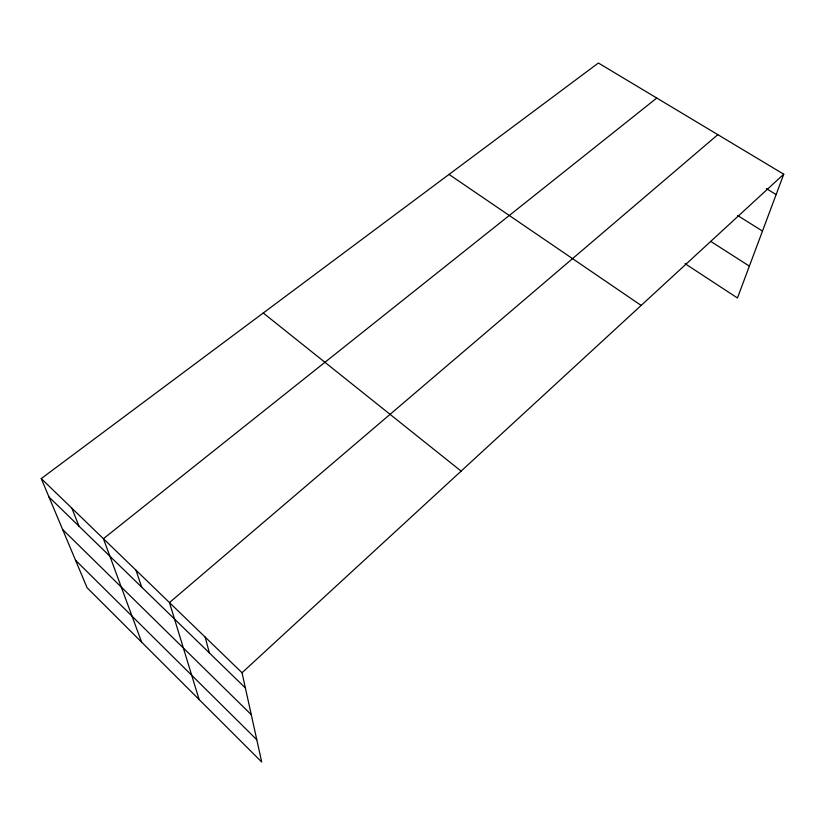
<?xml version="1.0" encoding="UTF-8"?>
<svg xmlns="http://www.w3.org/2000/svg" width="825" height="825" viewBox="0 0 825 825"><rect width="100%" height="100%" fill="white"/><g stroke="black" fill="none" stroke-linecap="round" stroke-linejoin="round"><path stroke-width="1.24" d="M41.25 478.593L242.024 672.736L261.7 761.991L87.068 587.699L41.25 478.593L598.393 63.009L783.75 174.199L737.457 297.99L685.08 263.68M242.024 672.736L783.75 174.199M717.833 134.661L169.476 602.58L199.134 699.548M656.772 98.031L103.414 538.704L141.642 642.17M766.332 188.626L776.129 194.587M737.581 215.49L762.486 231.062M710.717 241.374L749.368 266.135M449.037 174.415L641.159 305.425M263.247 313.005L461.113 471.116M48.974 497.001L245.386 687.957M62.617 529.485L251.264 714.667M75.529 560.216L256.792 739.726M71.868 508.2L78.983 526.175M135.939 570.147L141.714 587.163M205.157 637.086L209.385 652.957"/></g></svg>
